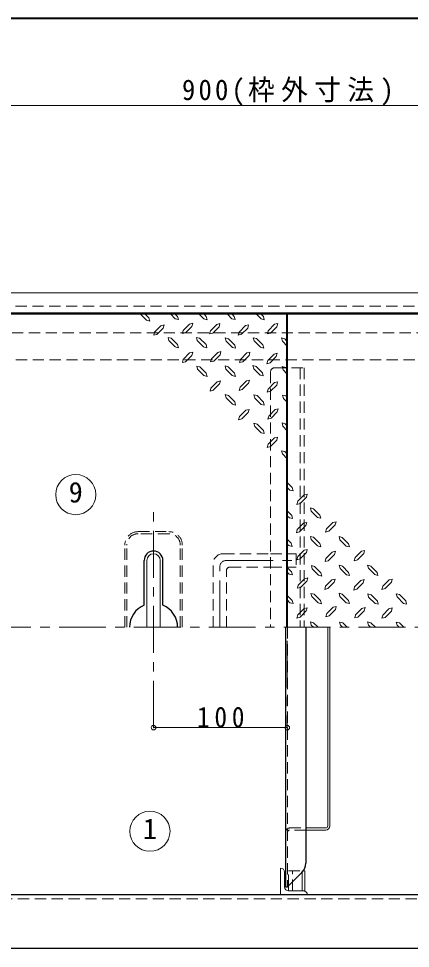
# Model space of a CAD drawing. Units: millimetres at full size, sheet at 1:7; details may follow other scales. Extents: x -1452 to 1383, y -997 to 970.
# Drawn here: x -346 to -53, y 275 to 970 of the extents above; entities that cross this region are included whole.
import ezdxf
from ezdxf.enums import TextEntityAlignment as Align

# ---------------------------------------------------------------- set-up
doc = ezdxf.new("R2010")
doc.units = ezdxf.units.MM
doc.header["$LTSCALE"] = 7
doc.header["$PDMODE"] = 32
doc.header["$PDSIZE"] = 3.5
doc.linetypes.add('CHAIN1', pattern=[8, 5, -1, 1, -1])
doc.linetypes.add('DASHED1', pattern=[1.8, 1.2, -0.6])
doc.layers.add('0-A', color=4, linetype='Continuous', lineweight=9)
doc.styles.add('ＭＳ ゴシック', font='')
doc.styles.get('ＭＳ ゴシック').set_extended_font_data('MS Gothic')

msp = doc.modelspace()

# ---------------------------------------------------------------- linework, layer by layer
at = {"layer": '0-A', "color": 1, "lineweight": 40}
for p, q in [((1382.643, 969.513), (-1452.357, 969.513)), ((-144.857, 514.513), (-144.857, 748.513))]:
    msp.add_line(p, q, dxfattribs=at)
at = {"layer": '0-A'}
for p, q in [((-594.857, 904.513), (305.143, 904.513)), ((-254.578, 748.513), (-250.045, 744.088)), ((-251.02, 748.513), (-248.32, 745.813)), ((-232.045, 748.513), (-228.67, 745.138)), ((-210.67, 748.513), (-207.295, 745.138)), ((-204.895, 744.463), (-207.295, 745.138)), ((-207.145, 748.513), (-205.495, 746.863)), ((-205.495, 746.863), (-204.895, 744.463)), ((-189.543, 748.513), (-186.37, 745.213)), ((-183.97, 744.613), (-186.37, 745.213)), ((-186.145, 748.513), (-184.57, 746.938)), ((-184.57, 746.938), (-183.97, 744.613)), ((-167.845, 748.513), (-164.47, 745.138)), ((-162.07, 744.463), (-164.47, 745.138)), ((-164.395, 748.513), (-162.745, 746.863)), ((-162.745, 746.863), (-162.07, 744.463)), ((-244.12, 735.088), (-239.32, 739.888)), ((-242.32, 733.363), (-237.595, 738.088)), ((-239.32, 739.888), (-236.995, 740.488)), ((-236.995, 740.488), (-237.595, 738.088)), ((-220.87, 734.638), (-216.22, 739.363)), ((-202.345, 736.138), (-197.62, 740.938)), ((-200.62, 734.413), (-195.895, 739.138)), ((-180.895, 735.238), (-176.095, 740.038)), ((-179.095, 733.513), (-174.37, 738.238)), ((-176.095, 740.038), (-173.77, 740.638)), ((-173.77, 740.638), (-174.37, 738.238)), ((-159.07, 736.213), (-154.345, 741.013)), ((-157.345, 734.488), (-152.62, 739.213)), ((-154.345, 741.013), (-151.945, 741.613)), ((-151.945, 741.613), (-152.62, 739.213)), ((-244.12, 735.088), (-244.72, 732.763)), ((-242.32, 733.363), (-244.72, 732.763)), ((-231.67, 730.588), (-233.995, 731.188)), ((-233.395, 728.788), (-233.995, 731.188)), ((-231.67, 730.588), (-226.945, 725.788)), ((-222.67, 736.363), (-223.27, 734.038)), ((-220.87, 734.638), (-223.27, 734.038)), ((-212.17, 728.863), (-212.77, 731.263)), ((-210.445, 730.588), (-212.77, 731.263)), ((-210.445, 730.588), (-205.645, 725.863)), ((-202.345, 736.138), (-203.02, 733.813)), ((-200.62, 734.413), (-203.02, 733.813)), ((-188.845, 730.213), (-191.245, 730.813)), ((-190.57, 728.413), (-191.245, 730.813)), ((-188.845, 730.213), (-184.12, 725.488)), ((-180.895, 735.238), (-181.495, 732.913)), ((-179.095, 733.513), (-181.495, 732.913)), ((-169.645, 728.563), (-170.32, 730.963)), ((-167.92, 730.288), (-170.32, 730.963)), ((-167.92, 730.288), (-163.195, 725.563)), ((-159.07, 736.213), (-159.745, 733.888)), ((-157.345, 734.488), (-159.745, 733.888)), ((-146.77, 730.213), (-149.17, 730.813)), ((-148.495, 728.413), (-149.17, 730.813)), ((-146.77, 730.213), (-144.857, 728.027)), ((-233.395, 728.788), (-228.67, 724.063)), ((-212.17, 728.863), (-207.445, 724.138)), ((-205.045, 723.538), (-207.445, 724.138)), ((-205.645, 725.863), (-205.045, 723.538)), ((-190.57, 728.413), (-185.92, 723.763)), ((-183.52, 723.088), (-185.92, 723.763)), ((-184.12, 725.488), (-183.52, 723.088)), ((-169.645, 728.563), (-164.92, 723.838)), ((-162.52, 723.238), (-164.92, 723.838)), ((-163.195, 725.563), (-162.52, 723.238)), ((-148.495, 728.413), (-144.857, 724.776)), ((-222.67, 714.763), (-217.945, 719.563)), ((-220.945, 713.038), (-216.22, 717.763)), ((-217.945, 719.563), (-215.62, 720.163)), ((-215.62, 720.163), (-216.22, 717.763)), ((-201.52, 715.288), (-196.795, 720.013)), ((-199.795, 713.563), (-195.07, 718.288)), ((-196.795, 720.013), (-194.47, 720.688)), ((-194.47, 720.688), (-195.07, 718.288)), ((-179.92, 714.763), (-175.195, 719.563)), ((-178.12, 713.038), (-173.47, 717.763)), ((-175.195, 719.563), (-172.795, 720.163)), ((-172.795, 720.163), (-173.47, 717.763)), ((-159.52, 713.938), (-154.795, 718.663)), ((-157.795, 712.213), (-153.07, 716.938)), ((-222.67, 714.763), (-223.345, 712.438)), ((-220.945, 713.038), (-223.345, 712.438)), ((-210.295, 709.138), (-212.62, 709.813)), ((-212.02, 707.413), (-212.62, 709.813)), ((-210.295, 709.138), (-205.495, 704.413)), ((-201.52, 715.288), (-202.195, 712.888)), ((-199.795, 713.563), (-202.195, 712.888)), ((-188.995, 709.213), (-191.395, 709.888)), ((-190.72, 707.488), (-191.395, 709.888)), ((-188.995, 709.213), (-184.27, 704.488)), ((-179.92, 714.763), (-180.52, 712.438)), ((-178.12, 713.038), (-180.52, 712.438)), ((-168.22, 709.513), (-170.545, 710.188)), ((-169.945, 707.788), (-170.545, 710.188)), ((-168.22, 709.513), (-163.42, 704.788)), ((-159.52, 713.938), (-160.195, 711.538)), ((-157.795, 712.213), (-160.195, 711.538)), ((-146.32, 708.763), (-148.72, 709.363)), ((-148.045, 706.963), (-148.72, 709.363)), ((-212.02, 707.413), (-207.295, 702.688)), ((-204.895, 702.088), (-207.295, 702.688)), ((-205.495, 704.413), (-204.895, 702.088)), ((-190.72, 707.488), (-185.995, 702.763)), ((-183.595, 702.088), (-185.995, 702.763)), ((-184.27, 704.488), (-183.595, 702.088)), ((-169.945, 707.788), (-165.22, 703.063)), ((-162.82, 702.388), (-165.22, 703.063)), ((-163.42, 704.788), (-162.82, 702.388)), ((-148.045, 706.963), (-144.857, 703.776)), ((-146.32, 708.763), (-144.857, 707.301)), ((-200.245, 691.663), (-195.52, 696.388)), ((-180.22, 693.988), (-175.495, 698.713)), ((-178.495, 692.263), (-173.77, 696.988)), ((-159.22, 692.638), (-154.495, 697.438)), ((-157.42, 690.913), (-152.77, 695.638)), ((-154.495, 697.438), (-152.095, 698.038)), ((-152.095, 698.038), (-152.77, 695.638)), ((-201.97, 693.388), (-202.645, 690.988)), ((-200.245, 691.663), (-202.645, 690.988)), ((-190.57, 686.038), (-191.245, 688.438)), ((-188.845, 687.763), (-191.245, 688.438)), ((-180.22, 693.988), (-180.895, 691.588)), ((-178.495, 692.263), (-180.895, 691.588)), ((-167.47, 687.688), (-169.795, 688.288)), ((-169.195, 685.888), (-169.795, 688.288)), ((-159.22, 692.638), (-159.82, 690.313)), ((-157.42, 690.913), (-159.82, 690.313)), ((-147.82, 685.663), (-148.42, 688.063)), ((-146.02, 687.463), (-148.42, 688.063)), ((-190.57, 686.038), (-185.92, 681.313)), ((-188.845, 687.763), (-184.12, 683.038)), ((-183.52, 680.638), (-185.92, 681.313)), ((-184.12, 683.038), (-183.52, 680.638)), ((-169.195, 685.888), (-164.47, 681.163)), ((-167.47, 687.688), (-162.67, 682.888)), ((-162.07, 680.563), (-164.47, 681.163)), ((-162.67, 682.888), (-162.07, 680.563)), ((-147.82, 685.663), (-144.857, 682.701)), ((-146.02, 687.463), (-144.857, 686.301)), ((-180.595, 672.013), (-175.87, 676.738)), ((-178.87, 670.288), (-174.145, 675.013)), ((-158.77, 672.463), (-154.045, 677.263)), ((-156.97, 670.738), (-152.32, 675.463)), ((-154.045, 677.263), (-151.645, 677.863)), ((-151.645, 677.863), (-152.32, 675.463)), ((-180.595, 672.013), (-181.27, 669.613)), ((-178.87, 670.288), (-181.27, 669.613)), ((-158.77, 672.463), (-159.37, 670.138)), ((-156.97, 670.738), (-159.37, 670.138)), ((-148.12, 664.888), (-148.795, 667.288)), ((-146.395, 666.688), (-148.795, 667.288)), ((-167.47, 666.388), (-169.87, 666.988)), ((-169.195, 664.588), (-169.87, 666.988)), ((-169.195, 664.588), (-164.47, 659.938)), ((-167.47, 666.388), (-162.745, 661.663)), ((-162.745, 661.663), (-162.07, 659.263)), ((-148.12, 664.888), (-144.857, 661.495)), ((-146.395, 666.688), (-144.857, 665.151)), ((-162.07, 659.263), (-164.47, 659.938)), ((-159.22, 651.313), (-154.495, 656.038)), ((-157.42, 649.588), (-152.77, 654.313)), ((-154.495, 656.038), (-152.095, 656.713)), ((-152.095, 656.713), (-152.77, 654.313)), ((-159.22, 651.313), (-159.82, 648.913)), ((-157.42, 649.588), (-159.82, 648.913)), ((-148.495, 644.113), (-149.17, 646.513)), ((-146.77, 645.913), (-149.17, 646.513)), ((-148.495, 644.113), (-144.857, 640.33)), ((-146.77, 645.913), (-144.857, 644.001)), ((-141.22, 618.913), (-144.857, 622.696)), ((-142.945, 617.113), (-144.857, 619.026)), ((-141.22, 618.913), (-140.545, 616.513)), ((-142.945, 617.113), (-140.545, 616.513)), ((-132.295, 613.438), (-136.945, 608.713)), ((-130.495, 611.713), (-135.22, 606.988)), ((-132.295, 613.438), (-129.895, 614.113)), ((-130.495, 611.713), (-129.895, 614.113)), ((-137.62, 606.313), (-136.945, 608.713)), ((-135.22, 606.988), (-137.62, 606.313)), ((-141.595, 598.138), (-144.857, 601.531)), ((-143.32, 596.338), (-144.857, 597.876)), ((-141.595, 598.138), (-140.92, 595.738)), ((-127.645, 603.763), (-125.245, 603.088)), ((-126.97, 601.363), (-127.645, 603.763)), ((-122.245, 596.638), (-126.97, 601.363)), ((-120.52, 598.438), (-125.245, 603.088)), ((-120.52, 598.438), (-119.845, 596.038)), ((-143.32, 596.338), (-140.92, 595.738)), ((-132.745, 592.288), (-137.395, 587.563)), ((-132.745, 592.288), (-130.345, 592.888)), ((-130.945, 590.563), (-130.345, 592.888)), ((-122.245, 596.638), (-119.845, 596.038)), ((-110.845, 592.738), (-115.57, 588.013)), ((-109.12, 591.013), (-113.845, 586.288)), ((-110.845, 592.738), (-108.445, 593.413)), ((-109.12, 591.013), (-108.445, 593.413)), ((-138.07, 585.163), (-137.395, 587.563)), ((-135.67, 585.763), (-138.07, 585.163)), ((-130.945, 590.563), (-135.67, 585.763)), ((-141.895, 577.363), (-144.857, 580.326)), ((-141.895, 577.363), (-141.295, 574.963)), ((-127.645, 582.463), (-125.245, 581.863)), ((-127.045, 580.138), (-127.645, 582.463)), ((-122.245, 575.338), (-127.045, 580.138)), ((-120.52, 577.138), (-125.245, 581.863)), ((-120.52, 577.138), (-119.92, 574.738)), ((-106.195, 582.388), (-103.795, 581.713)), ((-105.595, 579.988), (-106.195, 582.388)), ((-100.87, 575.263), (-105.595, 579.988)), ((-99.145, 576.988), (-103.795, 581.713)), ((-99.145, 576.988), (-98.47, 574.588)), ((-143.695, 575.563), (-144.857, 576.726)), ((-143.695, 575.563), (-141.295, 574.963)), ((-132.295, 572.113), (-136.945, 567.388)), ((-130.495, 570.388), (-135.22, 565.588)), ((-132.295, 572.113), (-129.895, 572.713)), ((-130.495, 570.388), (-129.895, 572.713)), ((-122.245, 575.338), (-119.92, 574.738)), ((-111.22, 570.763), (-115.945, 566.038)), ((-111.22, 570.763), (-108.82, 571.438)), ((-109.495, 569.038), (-108.82, 571.438)), ((-100.87, 575.263), (-98.47, 574.588)), ((-89.47, 571.363), (-94.195, 566.638)), ((-89.47, 571.363), (-87.07, 572.038)), ((-87.745, 569.638), (-87.07, 572.038)), ((-137.62, 564.988), (-136.945, 567.388)), ((-135.22, 565.588), (-137.62, 564.988)), ((-109.495, 569.038), (-114.22, 564.313)), ((-141.67, 556.063), (-144.857, 559.251)), ((-141.67, 556.063), (-140.995, 553.663)), ((-126.895, 560.638), (-124.495, 559.963)), ((-126.295, 558.238), (-126.895, 560.638)), ((-121.495, 553.513), (-126.295, 558.238)), ((-119.77, 555.238), (-124.495, 559.963)), ((-106.12, 560.938), (-103.72, 560.263)), ((-105.445, 558.538), (-106.12, 560.938)), ((-100.72, 553.813), (-105.445, 558.538)), ((-98.995, 555.538), (-103.72, 560.263)), ((-84.82, 560.938), (-82.42, 560.338)), ((-84.22, 558.613), (-84.82, 560.938)), ((-79.42, 553.888), (-84.22, 558.613)), ((-77.695, 555.613), (-82.42, 560.338)), ((-143.395, 554.263), (-144.857, 555.726)), ((-143.395, 554.263), (-140.995, 553.663)), ((-131.92, 550.813), (-136.645, 546.088)), ((-130.195, 549.088), (-134.92, 544.363)), ((-131.92, 550.813), (-129.52, 551.488)), ((-130.195, 549.088), (-129.52, 551.488)), ((-121.495, 553.513), (-119.17, 552.838)), ((-119.77, 555.238), (-119.17, 552.838)), ((-111.595, 549.988), (-116.245, 545.263)), ((-111.595, 549.988), (-109.195, 550.588)), ((-109.795, 548.263), (-109.195, 550.588)), ((-100.72, 553.813), (-98.32, 553.138)), ((-98.995, 555.538), (-98.32, 553.138)), ((-89.92, 549.463), (-94.645, 544.738)), ((-89.92, 549.463), (-87.52, 550.138)), ((-88.195, 547.738), (-87.52, 550.138)), ((-79.42, 553.888), (-77.095, 553.213)), ((-77.695, 555.613), (-77.095, 553.213)), ((-68.77, 549.988), (-73.495, 545.263)), ((-68.77, 549.988), (-66.37, 550.588)), ((-67.045, 548.263), (-66.37, 550.588)), ((-116.92, 542.863), (-116.245, 545.263)), ((-114.52, 543.463), (-116.92, 542.863)), ((-109.795, 548.263), (-114.52, 543.463)), ((-95.245, 542.338), (-94.645, 544.738)), ((-92.92, 543.013), (-95.245, 542.338)), ((-88.195, 547.738), (-92.92, 543.013)), ((-74.095, 542.863), (-73.495, 545.263)), ((-71.77, 543.463), (-74.095, 542.863)), ((-67.045, 548.263), (-71.77, 543.463)), ((-141.22, 534.613), (-144.857, 538.251)), ((-127.195, 539.788), (-124.795, 539.188)), ((-126.52, 537.463), (-127.195, 539.788)), ((-121.795, 532.738), (-126.52, 537.463)), ((-120.07, 534.463), (-124.795, 539.188)), ((-106.195, 539.938), (-103.795, 539.263)), ((-105.595, 537.538), (-106.195, 539.938)), ((-100.87, 532.813), (-105.595, 537.538)), ((-99.145, 534.613), (-103.795, 539.263)), ((-84.67, 539.488), (-82.27, 538.888)), ((-84.07, 537.163), (-84.67, 539.488)), ((-79.27, 532.438), (-84.07, 537.163)), ((-77.545, 534.163), (-82.27, 538.888)), ((-58.045, 532.438), (-62.77, 537.238)), ((-56.32, 534.238), (-61.045, 538.963)), ((-142.945, 532.813), (-144.857, 534.999)), ((-142.945, 532.813), (-140.545, 532.213)), ((-141.22, 534.613), (-140.545, 532.213)), ((-132.37, 528.538), (-137.095, 523.813)), ((-132.37, 528.538), (-129.97, 529.138)), ((-130.645, 526.813), (-129.97, 529.138)), ((-121.795, 532.738), (-119.395, 532.063)), ((-120.07, 534.463), (-119.395, 532.063)), ((-110.62, 529.513), (-115.345, 524.788)), ((-110.62, 529.513), (-108.22, 530.113)), ((-108.82, 527.788), (-108.22, 530.113)), ((-100.87, 532.813), (-98.47, 532.213)), ((-99.145, 534.613), (-98.47, 532.213)), ((-89.095, 528.613), (-93.82, 523.888)), ((-89.095, 528.613), (-86.695, 529.213)), ((-87.37, 526.888), (-86.695, 529.213)), ((-79.27, 532.438), (-76.945, 531.763)), ((-77.545, 534.163), (-76.945, 531.763)), ((-68.845, 528.388), (-73.495, 523.663)), ((-68.845, 528.388), (-66.445, 528.988)), ((-67.045, 526.663), (-66.445, 528.988)), ((-58.045, 532.438), (-55.72, 531.838)), ((-56.32, 534.238), (-55.72, 531.838)), ((-137.77, 521.413), (-137.095, 523.813)), ((-135.37, 522.013), (-137.77, 521.413)), ((-130.645, 526.813), (-135.37, 522.013)), ((-115.945, 522.388), (-115.345, 524.788)), ((-113.62, 522.988), (-115.945, 522.388)), ((-108.82, 527.788), (-113.62, 522.988)), ((-87.37, 526.888), (-92.095, 522.088)), ((-127.645, 518.563), (-125.245, 517.888)), ((-126.97, 516.163), (-127.645, 518.563)), ((-125.32, 514.513), (-126.97, 516.163)), ((-121.87, 514.513), (-125.245, 517.888)), ((-114.607, 366.013), (-114.607, 514.513)), ((-113.107, 366.013), (-113.107, 514.513)), ((-105.745, 518.413), (-103.345, 517.813)), ((-105.145, 516.088), (-105.745, 518.413)), ((-103.57, 514.513), (-105.145, 516.088)), ((-100.172, 514.513), (-103.345, 517.813)), ((-84.82, 518.563), (-82.42, 517.888)), ((-84.22, 516.163), (-84.82, 518.563)), ((-82.57, 514.513), (-84.22, 516.163)), ((-79.045, 514.513), (-82.42, 517.888)), ((-57.67, 514.513), (-61.045, 517.888)), ((-144.857, 439.513), (-244.857, 439.513)), ((-131.107, 364.513), (-116.107, 364.513)), ((-131.107, 363.013), (-116.107, 363.013))]:
    msp.add_line(p, q, dxfattribs=at)
at = {"layer": '0-A', "color": 7, "lineweight": 18}
for p, q in [((305.143, 764.513), (-594.857, 764.513)), ((290.143, 749.513), (-579.857, 749.513)), ((-249.857, 514.513), (-249.857, 564.513)), ((-239.857, 514.513), (-239.857, 564.513)), ((-149.857, 314.513), (-149.857, 334.513)), ((-146.857, 320.513), (-146.857, 331.513)), ((-133.864, 317.513), (-133.864, 331.33)), ((-131.707, 332.513), (-132.899, 332.513)), ((-131.707, 317.513), (-131.707, 332.513)), ((-143.857, 317.513), (-143.857, 321.268)), ((-143.857, 317.513), (-131.707, 317.513))]:
    msp.add_line(p, q, dxfattribs=at)
at = {"layer": '0-A', "color": 5, "lineweight": 25}
for p, q in [((289.143, 748.513), (-363.315, 748.513)), ((-251.857, 531.096), (-251.857, 564.513)), ((-237.857, 531.096), (-237.857, 564.513)), ((-146.107, 514.513), (-146.107, 320.513)), ((-131.107, 514.513), (-131.107, 338.225)), ((-134.013, 331.177), (-144.607, 320.513)), ((-146.107, 320.513), (-144.612, 320.513)), ((255.143, 314.513), (-544.857, 314.513)), ((285.143, 274.513), (-574.857, 274.513))]:
    msp.add_line(p, q, dxfattribs=at)
at = {"layer": '0-A', "linetype": 'DASHED1'}
for p, q in [((275.143, 734.513), (-361.919, 734.513)), ((-360.409, 714.513), (255.143, 714.513)), ((-135.357, 708.513), (-135.357, 514.513)), ((-157.357, 569.513), (-138.357, 569.513)), ((-138.357, 569.513), (-138.357, 559.513)), ((-157.357, 559.513), (-138.357, 559.513)), ((-143.107, 364.513), (-131.107, 364.513)), ((-131.107, 363.013), (-143.107, 363.013)), ((-143.857, 332.513), (-132.899, 332.513)), ((-143.857, 321.268), (-143.857, 332.513)), ((-140.857, 317.513), (-140.857, 332.513)), ((-133.864, 331.33), (-133.864, 332.51))]:
    msp.add_line(p, q, dxfattribs=at)
at = {"layer": '0-A', "color": 7, "linetype": 'DASHED1', "lineweight": 18}
for p, q in [((-157.357, 705.513), (-157.357, 514.513)), ((-154.357, 708.513), (-132.357, 708.513)), ((-132.357, 708.513), (-132.357, 514.513)), ((-256.357, 586.013), (-233.357, 586.013)), ((-233.357, 584.513), (-256.357, 584.513)), ((-266.357, 514.513), (-266.357, 576.013)), ((-264.857, 514.513), (-264.857, 576.013)), ((-224.857, 514.513), (-224.857, 576.013)), ((-223.357, 514.513), (-223.357, 576.013)), ((-192.857, 569.513), (-157.357, 569.513)), ((-200.357, 514.513), (-200.357, 562.013)), ((-190.357, 514.513), (-190.357, 557.013)), ((-187.857, 559.513), (-157.357, 559.513)), ((-144.607, 514.513), (-144.607, 320.513)), ((-547.857, 311.513), (258.143, 311.513))]:
    msp.add_line(p, q, dxfattribs=at)
at = {"layer": '0-A', "linetype": 'CHAIN1'}
for p, q in [((-244.857, 439.513), (-244.857, 601.013)), ((-190.357, 564.513), (-138.357, 564.513)), ((-195.357, 514.513), (-195.357, 559.513)), ((-651.524, 514.513), (550.143, 514.513)), ((-144.857, 504.513), (-144.857, 439.513))]:
    msp.add_line(p, q, dxfattribs=at)
at = {"layer": '0-A', "linetype": 'DASHED1'}
msp.add_lwpolyline([(-584.857, 514.513), (-584.857, 744.513), (-574.857, 754.513), (285.143, 754.513)], dxfattribs=at)
at = {"layer": '0-A'}
for points in [[(-248.32, 745.813), (-247.645, 743.413), (-250.045, 744.088)], [(-228.595, 748.513), (-226.945, 746.863), (-226.27, 744.538), (-228.67, 745.138)], [(-222.67, 736.363), (-217.945, 741.163), (-215.545, 741.763), (-216.22, 739.363)], [(-197.62, 740.938), (-195.295, 741.538), (-195.895, 739.138)], [(-226.945, 725.788), (-226.27, 723.463), (-228.67, 724.063)], [(-154.795, 718.663), (-152.47, 719.338), (-153.07, 716.938)], [(-201.97, 693.388), (-197.245, 698.113), (-194.92, 698.788), (-195.52, 696.388)], [(-175.495, 698.713), (-173.095, 699.313), (-173.77, 696.988)], [(-175.87, 676.738), (-173.47, 677.338), (-174.145, 675.013)], [(-113.845, 586.288), (-116.245, 585.688), (-115.57, 588.013)], [(-114.22, 564.313), (-116.62, 563.713), (-115.945, 566.038)], [(-87.745, 569.638), (-92.47, 564.913), (-94.795, 564.238), (-94.195, 566.638)], [(-134.92, 544.363), (-137.245, 543.688), (-136.645, 546.088)], [(-62.77, 537.238), (-63.445, 539.563), (-61.045, 538.963)], [(-92.095, 522.088), (-94.42, 521.488), (-93.82, 523.888)], [(-67.045, 526.663), (-71.77, 521.863), (-74.17, 521.263), (-73.495, 523.663)], [(-61.12, 514.513), (-62.77, 516.163), (-63.445, 518.488), (-61.045, 517.888)]]:
    msp.add_lwpolyline(points, dxfattribs=at)
at = {"layer": '0-A', "color": 7, "lineweight": 18}
for centre in [(-303.031, 613.697), (-247.559, 362.097)]:
    msp.add_circle(centre, 15, dxfattribs=at)
at = {"layer": '0-A', "color": 7, "linetype": 'DASHED1', "lineweight": 18}
for centre, radius, start, end in [((-154.357, 705.513), 3, 90, 180), ((-256.357, 576.013), 10, 90, 180), ((-256.357, 576.013), 8.5, 90, 180), ((-233.357, 576.013), 10, 0, 90), ((-233.357, 576.013), 8.5, 0, 90), ((-192.857, 562.013), 7.5, 90, 180), ((-187.857, 557.013), 2.5, 90, 180)]:
    msp.add_arc(centre, radius, start, end, dxfattribs=at)
at = {"layer": '0-A', "color": 5, "lineweight": 25}
for centre, radius, start, end in [((-244.857, 564.513), 7, 0, 180), ((-244.857, 514.513), 18, 112.88538, 180), ((-244.857, 514.513), 18, 0, 67.11462), ((-141.107, 338.225), 10, 315.18818, 0)]:
    msp.add_arc(centre, radius, start, end, dxfattribs=at)
at = {"layer": '0-A', "color": 7, "lineweight": 18}
for centre, radius, start, end in [((-244.857, 564.513), 5, 0, 180), ((-149.857, 331.513), 3, 0, 90), ((-143.857, 320.513), 3, 180, 270), ((-132.857, 314.513), 3, 0, 90)]:
    msp.add_arc(centre, radius, start, end, dxfattribs=at)
at = {"layer": '0-A', "linetype": 'CHAIN1'}
msp.add_arc((-190.357, 559.513), 5, 90, 180, dxfattribs=at)
at = {"layer": '0-A', "linetype": 'DASHED1'}
for radius, start in [(3, 90.00252), (1.5, 90)]:
    msp.add_arc((-143.107, 361.513), radius, start, 180, dxfattribs=at)
at = {"layer": '0-A'}
for radius in [1.5, 3]:
    msp.add_arc((-116.107, 366.013), radius, 270, 0, dxfattribs=at)
for p in [(-244.857, 439.513), (-144.857, 439.513)]:
    msp.add_point(p, dxfattribs=at)

# ---------------------------------------------------------------- texts
at = {"layer": '0-A', "color": 7, "style": 'ＭＳ ゴシック'}
for s, p in [('9', (-308.281, 603.197)), ('1', (-252.809, 351.597))]:
    msp.add_text(s, height=15.4, dxfattribs=at).set_placement(p, align=Align.BOTTOM_LEFT)
at = {"layer": '0-A', "color": 7, "char_height": 15.4, "attachment_point": 7, "style": 'ＭＳ ゴシック'}
for s, insert in [('\\T1.24;\\W0.95;900(枠外寸法)', (-223.607, 904.513)), ('\\T1.38;\\W0.9;100', (-212.357, 439.513))]:
    msp.add_mtext(s, dxfattribs=dict(at, insert=insert))

doc.saveas('drawing.dxf')
